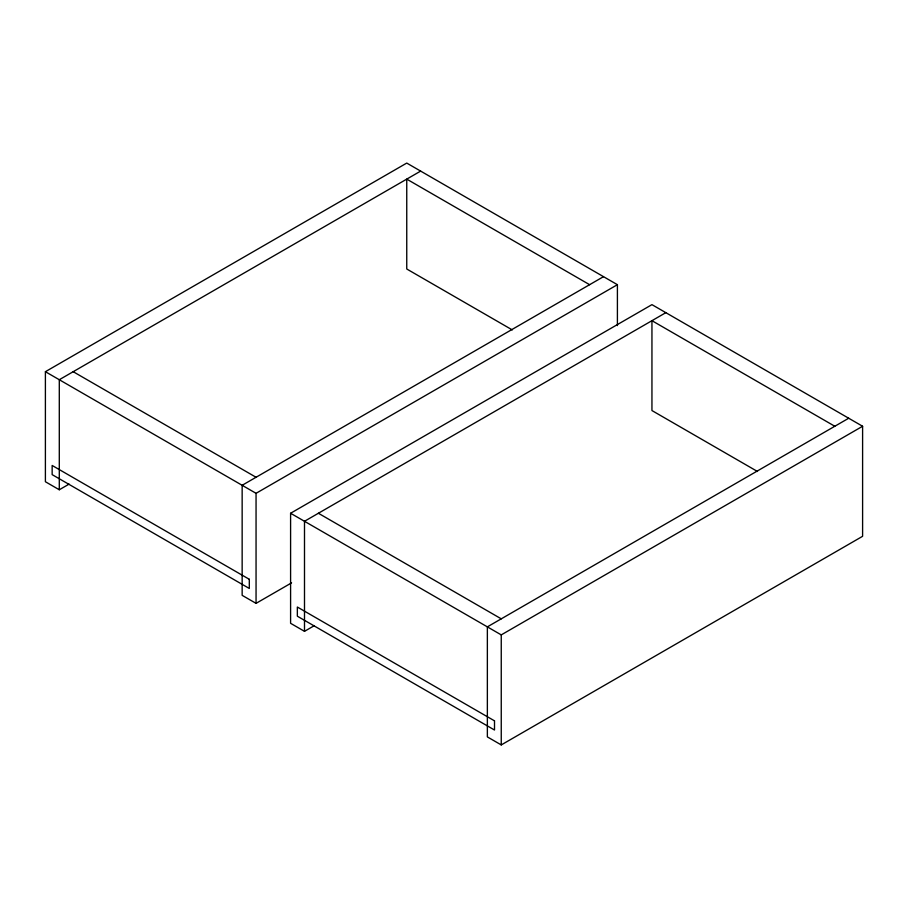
<?xml version="1.0" encoding="UTF-8"?>
<svg xmlns="http://www.w3.org/2000/svg" width="908" height="908" viewBox="0 0 908 908"><rect width="100%" height="100%" fill="white"/><g stroke="black" fill="none" stroke-linecap="round" stroke-linejoin="round"><path stroke-width="1.36" d="M69.099 484.112L59.292 489.764L45.4 481.739L45.4 371.701L406.75 163.077L617.406 284.692L617.406 325.609M420.642 171.101L59.292 379.726L59.292 489.764M603.502 276.668L242.152 485.292L242.152 595.342L256.056 603.355L291.57 582.857M45.4 371.701L256.056 493.316L617.406 284.692M314.293 625.669L304.498 631.332L290.594 623.308L290.594 513.258L651.944 304.645L862.6 426.261L862.6 536.299L501.25 744.923L487.358 736.899L487.358 626.861L848.708 418.236M665.848 312.658L304.498 521.283L304.498 631.332M290.594 513.258L501.25 634.885L862.6 426.261M589.61 284.692L406.75 179.126L406.75 268.995L512.294 329.922M834.804 426.261L651.944 320.683L651.944 410.552L757.488 471.49M73.196 371.701L256.056 477.267M318.39 513.258L501.25 618.836M501.25 634.885L501.25 744.923M256.056 493.316L256.056 603.355M249.303 579.293L52.153 465.464L52.153 474.634L249.303 588.463L249.303 579.293M494.508 720.85L297.347 607.032L297.347 616.203L494.508 730.021L494.508 720.85"/></g></svg>
